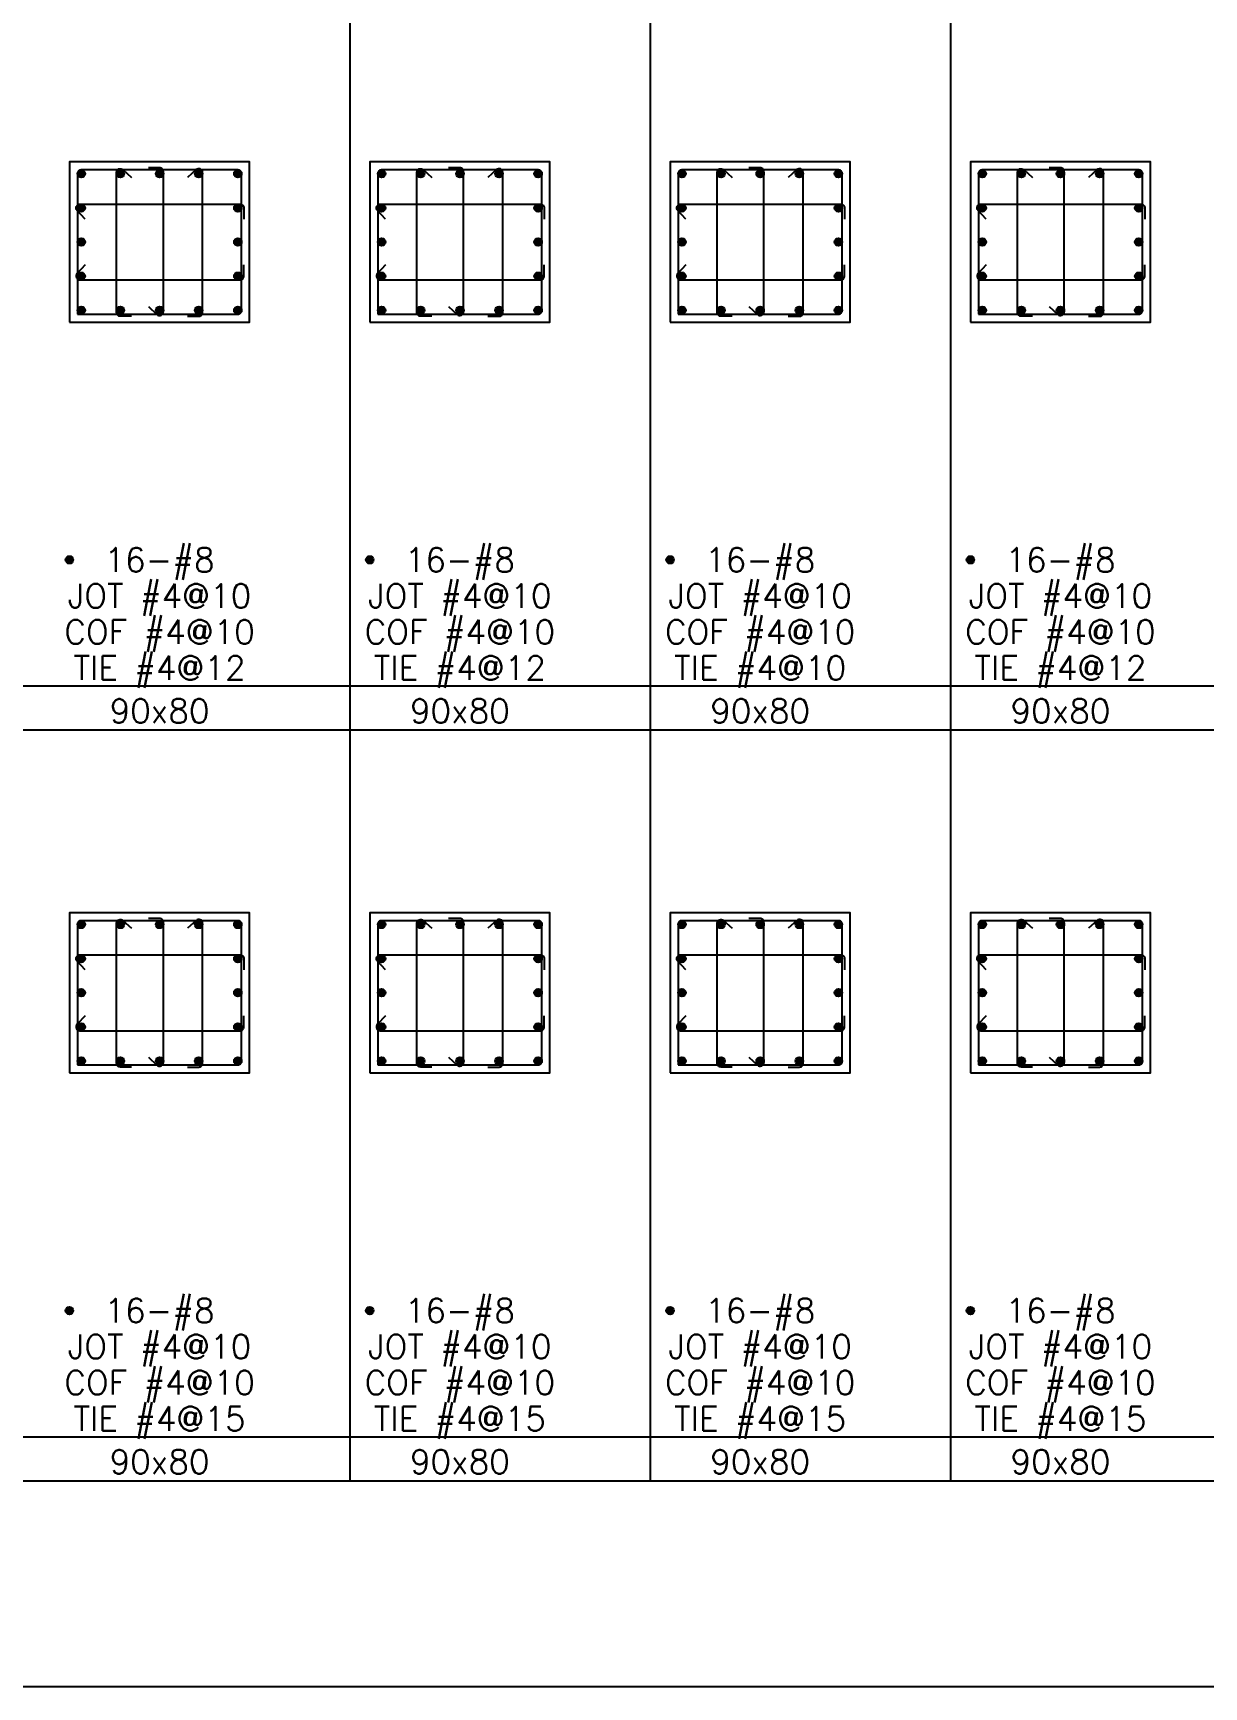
# Model space of a CAD drawing. Header units: millimetres. Extents: x 0 to 31920, y -6088 to 2522.
# Drawn here: x 26563 to 27148, y 0 to 826 of the extents above; entities that cross this region are included whole.
import ezdxf
from ezdxf.enums import TextEntityAlignment as Align

# ---------------------------------------------------------------- set-up
doc = ezdxf.new("R2010")
doc.units = ezdxf.units.MM
doc.header["$MEASUREMENT"] = 0
for name, color, linetype in [('DwFm', 7, 'Continuous'), ('S-DIM', 2, 'Continuous'), ('S-RC', 130, 'Continuous'), ('S-REINF', 6, 'Continuous'), ('S-REINFD', 201, 'Continuous'), ('S-STUD', 1, 'Continuous'), ('S-TEXT', 2, 'Continuous')]:
    doc.layers.add(name, color=color, linetype=linetype)
doc.styles.add('CS4', font='romans.shx', dxfattribs={"width": 0.8, "bigfont": 'lsp.shx'})

# ---------------------------------------------------------------- blocks, each defined once
blk = doc.blocks.new('繪圖範圍')
blk.add_lwpolyline([(0, 51.1), (79.8, 51.1), (79.8, 0), (0, 0)], close=True)
blk = doc.blocks.new('A$C169c4782')
at = {"layer": 'S-REINFD'}
h = blk.add_hatch(color=256, dxfattribs=at)
edge = h.paths.add_edge_path()
edge.add_arc((935.9, 652.85), 1.91, 0, 360)
h = blk.add_hatch(color=256, dxfattribs=at)
edge = h.paths.add_edge_path()
edge.add_arc((955.45, 652.85), 1.91, 0, 360)
h = blk.add_hatch(color=256, dxfattribs=at)
edge = h.paths.add_edge_path()
edge.add_arc((975, 652.85), 1.91, 0, 360)
h = blk.add_hatch(color=256, dxfattribs=at)
edge = h.paths.add_edge_path()
edge.add_arc((994.55, 652.85), 1.91, 0, 360)
h = blk.add_hatch(color=256, dxfattribs=at)
edge = h.paths.add_edge_path()
edge.add_arc((1014.1, 652.85), 1.91, 0, 360)
h = blk.add_hatch(color=256, dxfattribs=at)
edge = h.paths.add_edge_path()
edge.add_arc((1085.9, 652.85), 1.91, 0, 360)
h = blk.add_hatch(color=256, dxfattribs=at)
edge = h.paths.add_edge_path()
edge.add_arc((1105.45, 652.85), 1.91, 0, 360)
h = blk.add_hatch(color=256, dxfattribs=at)
edge = h.paths.add_edge_path()
edge.add_arc((1125, 652.85), 1.91, 0, 360)
h = blk.add_hatch(color=256, dxfattribs=at)
edge = h.paths.add_edge_path()
edge.add_arc((1144.55, 652.85), 1.91, 0, 360)
h = blk.add_hatch(color=256, dxfattribs=at)
edge = h.paths.add_edge_path()
edge.add_arc((1164.1, 652.85), 1.91, 0, 360)
h = blk.add_hatch(color=256, dxfattribs=at)
edge = h.paths.add_edge_path()
edge.add_arc((1235.9, 652.85), 1.91, 0, 360)
h = blk.add_hatch(color=256, dxfattribs=at)
edge = h.paths.add_edge_path()
edge.add_arc((1255.45, 652.85), 1.91, 0, 360)
h = blk.add_hatch(color=256, dxfattribs=at)
edge = h.paths.add_edge_path()
edge.add_arc((1275, 652.85), 1.91, 0, 360)
h = blk.add_hatch(color=256, dxfattribs=at)
edge = h.paths.add_edge_path()
edge.add_arc((1294.55, 652.85), 1.91, 0, 360)
h = blk.add_hatch(color=256, dxfattribs=at)
edge = h.paths.add_edge_path()
edge.add_arc((1314.1, 652.85), 1.91, 0, 360)
h = blk.add_hatch(color=256, dxfattribs=at)
edge = h.paths.add_edge_path()
edge.add_arc((1385.9, 652.85), 1.91, 0, 360)
h = blk.add_hatch(color=256, dxfattribs=at)
edge = h.paths.add_edge_path()
edge.add_arc((1405.45, 652.85), 1.91, 0, 360)
h = blk.add_hatch(color=256, dxfattribs=at)
edge = h.paths.add_edge_path()
edge.add_arc((1425, 652.85), 1.91, 0, 360)
h = blk.add_hatch(color=256, dxfattribs=at)
edge = h.paths.add_edge_path()
edge.add_arc((1444.55, 652.85), 1.91, 0, 360)
h = blk.add_hatch(color=256, dxfattribs=at)
edge = h.paths.add_edge_path()
edge.add_arc((1464.1, 652.85), 1.91, 0, 360)
h = blk.add_hatch(color=256, dxfattribs=at)
edge = h.paths.add_edge_path()
edge.add_arc((935.9, 635.8), 1.91, 0, 360)
h = blk.add_hatch(color=256, dxfattribs=at)
edge = h.paths.add_edge_path()
edge.add_arc((1014.1, 635.8), 1.91, 0, 360)
h = blk.add_hatch(color=256, dxfattribs=at)
edge = h.paths.add_edge_path()
edge.add_arc((1085.9, 635.8), 1.91, 0, 360)
h = blk.add_hatch(color=256, dxfattribs=at)
edge = h.paths.add_edge_path()
edge.add_arc((1164.1, 635.8), 1.91, 0, 360)
h = blk.add_hatch(color=256, dxfattribs=at)
edge = h.paths.add_edge_path()
edge.add_arc((1235.9, 635.8), 1.91, 0, 360)
h = blk.add_hatch(color=256, dxfattribs=at)
edge = h.paths.add_edge_path()
edge.add_arc((1314.1, 635.8), 1.91, 0, 360)
h = blk.add_hatch(color=256, dxfattribs=at)
edge = h.paths.add_edge_path()
edge.add_arc((1385.9, 635.8), 1.91, 0, 360)
h = blk.add_hatch(color=256, dxfattribs=at)
edge = h.paths.add_edge_path()
edge.add_arc((1464.1, 635.8), 1.91, 0, 360)
h = blk.add_hatch(color=256, dxfattribs=at)
edge = h.paths.add_edge_path()
edge.add_arc((935.9, 618.75), 1.91, 0, 360)
h = blk.add_hatch(color=256, dxfattribs=at)
edge = h.paths.add_edge_path()
edge.add_arc((1014.1, 618.75), 1.91, 0, 360)
h = blk.add_hatch(color=256, dxfattribs=at)
edge = h.paths.add_edge_path()
edge.add_arc((1085.9, 618.75), 1.91, 0, 360)
h = blk.add_hatch(color=256, dxfattribs=at)
edge = h.paths.add_edge_path()
edge.add_arc((1164.1, 618.75), 1.91, 0, 360)
h = blk.add_hatch(color=256, dxfattribs=at)
edge = h.paths.add_edge_path()
edge.add_arc((1235.9, 618.75), 1.91, 0, 360)
h = blk.add_hatch(color=256, dxfattribs=at)
edge = h.paths.add_edge_path()
edge.add_arc((1314.1, 618.75), 1.91, 0, 360)
h = blk.add_hatch(color=256, dxfattribs=at)
edge = h.paths.add_edge_path()
edge.add_arc((1385.9, 618.75), 1.91, 0, 360)
h = blk.add_hatch(color=256, dxfattribs=at)
edge = h.paths.add_edge_path()
edge.add_arc((1464.1, 618.75), 1.91, 0, 360)
h = blk.add_hatch(color=256, dxfattribs=at)
edge = h.paths.add_edge_path()
edge.add_arc((935.9, 601.7), 1.91, 0, 360)
h = blk.add_hatch(color=256, dxfattribs=at)
edge = h.paths.add_edge_path()
edge.add_arc((1014.1, 601.7), 1.91, 0, 360)
h = blk.add_hatch(color=256, dxfattribs=at)
edge = h.paths.add_edge_path()
edge.add_arc((1085.9, 601.7), 1.91, 0, 360)
h = blk.add_hatch(color=256, dxfattribs=at)
edge = h.paths.add_edge_path()
edge.add_arc((1164.1, 601.7), 1.91, 0, 360)
h = blk.add_hatch(color=256, dxfattribs=at)
edge = h.paths.add_edge_path()
edge.add_arc((1235.9, 601.7), 1.91, 0, 360)
h = blk.add_hatch(color=256, dxfattribs=at)
edge = h.paths.add_edge_path()
edge.add_arc((1314.1, 601.7), 1.91, 0, 360)
h = blk.add_hatch(color=256, dxfattribs=at)
edge = h.paths.add_edge_path()
edge.add_arc((1385.9, 601.7), 1.91, 0, 360)
h = blk.add_hatch(color=256, dxfattribs=at)
edge = h.paths.add_edge_path()
edge.add_arc((1464.1, 601.7), 1.91, 0, 360)
h = blk.add_hatch(color=256, dxfattribs=at)
edge = h.paths.add_edge_path()
edge.add_arc((935.9, 584.65), 1.91, 0, 360)
h = blk.add_hatch(color=256, dxfattribs=at)
edge = h.paths.add_edge_path()
edge.add_arc((955.45, 584.65), 1.91, 0, 360)
h = blk.add_hatch(color=256, dxfattribs=at)
edge = h.paths.add_edge_path()
edge.add_arc((975, 584.65), 1.91, 0, 360)
h = blk.add_hatch(color=256, dxfattribs=at)
edge = h.paths.add_edge_path()
edge.add_arc((994.55, 584.65), 1.91, 0, 360)
h = blk.add_hatch(color=256, dxfattribs=at)
edge = h.paths.add_edge_path()
edge.add_arc((1014.1, 584.65), 1.91, 0, 360)
h = blk.add_hatch(color=256, dxfattribs=at)
edge = h.paths.add_edge_path()
edge.add_arc((1085.9, 584.65), 1.91, 0, 360)
h = blk.add_hatch(color=256, dxfattribs=at)
edge = h.paths.add_edge_path()
edge.add_arc((1105.45, 584.65), 1.91, 0, 360)
h = blk.add_hatch(color=256, dxfattribs=at)
edge = h.paths.add_edge_path()
edge.add_arc((1125, 584.65), 1.91, 0, 360)
h = blk.add_hatch(color=256, dxfattribs=at)
edge = h.paths.add_edge_path()
edge.add_arc((1144.55, 584.65), 1.91, 0, 360)
h = blk.add_hatch(color=256, dxfattribs=at)
edge = h.paths.add_edge_path()
edge.add_arc((1164.1, 584.65), 1.91, 0, 360)
h = blk.add_hatch(color=256, dxfattribs=at)
edge = h.paths.add_edge_path()
edge.add_arc((1235.9, 584.65), 1.91, 0, 360)
h = blk.add_hatch(color=256, dxfattribs=at)
edge = h.paths.add_edge_path()
edge.add_arc((1255.45, 584.65), 1.91, 0, 360)
h = blk.add_hatch(color=256, dxfattribs=at)
edge = h.paths.add_edge_path()
edge.add_arc((1275, 584.65), 1.91, 0, 360)
h = blk.add_hatch(color=256, dxfattribs=at)
edge = h.paths.add_edge_path()
edge.add_arc((1294.55, 584.65), 1.91, 0, 360)
h = blk.add_hatch(color=256, dxfattribs=at)
edge = h.paths.add_edge_path()
edge.add_arc((1314.1, 584.65), 1.91, 0, 360)
h = blk.add_hatch(color=256, dxfattribs=at)
edge = h.paths.add_edge_path()
edge.add_arc((1385.9, 584.65), 1.91, 0, 360)
h = blk.add_hatch(color=256, dxfattribs=at)
edge = h.paths.add_edge_path()
edge.add_arc((1405.45, 584.65), 1.91, 0, 360)
h = blk.add_hatch(color=256, dxfattribs=at)
edge = h.paths.add_edge_path()
edge.add_arc((1425, 584.65), 1.91, 0, 360)
h = blk.add_hatch(color=256, dxfattribs=at)
edge = h.paths.add_edge_path()
edge.add_arc((1444.55, 584.65), 1.91, 0, 360)
h = blk.add_hatch(color=256, dxfattribs=at)
edge = h.paths.add_edge_path()
edge.add_arc((1464.1, 584.65), 1.91, 0, 360)
h = blk.add_hatch(color=256, dxfattribs=at)
edge = h.paths.add_edge_path()
edge.add_arc((930, 460), 1.91, 0, 360)
h = blk.add_hatch(color=256, dxfattribs=at)
edge = h.paths.add_edge_path()
edge.add_arc((1080, 460), 1.91, 0, 360)
h = blk.add_hatch(color=256, dxfattribs=at)
edge = h.paths.add_edge_path()
edge.add_arc((1230, 460), 1.91, 0, 360)
h = blk.add_hatch(color=256, dxfattribs=at)
edge = h.paths.add_edge_path()
edge.add_arc((1380, 460), 1.91, 0, 360)
h = blk.add_hatch(color=256, dxfattribs=at)
edge = h.paths.add_edge_path()
edge.add_arc((935.9, 277.85), 1.91, 0, 360)
h = blk.add_hatch(color=256, dxfattribs=at)
edge = h.paths.add_edge_path()
edge.add_arc((955.45, 277.85), 1.91, 0, 360)
h = blk.add_hatch(color=256, dxfattribs=at)
edge = h.paths.add_edge_path()
edge.add_arc((975, 277.85), 1.91, 0, 360)
h = blk.add_hatch(color=256, dxfattribs=at)
edge = h.paths.add_edge_path()
edge.add_arc((994.55, 277.85), 1.91, 0, 360)
h = blk.add_hatch(color=256, dxfattribs=at)
edge = h.paths.add_edge_path()
edge.add_arc((1014.1, 277.85), 1.91, 0, 360)
h = blk.add_hatch(color=256, dxfattribs=at)
edge = h.paths.add_edge_path()
edge.add_arc((1085.9, 277.85), 1.91, 0, 360)
h = blk.add_hatch(color=256, dxfattribs=at)
edge = h.paths.add_edge_path()
edge.add_arc((1105.45, 277.85), 1.91, 0, 360)
h = blk.add_hatch(color=256, dxfattribs=at)
edge = h.paths.add_edge_path()
edge.add_arc((1125, 277.85), 1.91, 0, 360)
h = blk.add_hatch(color=256, dxfattribs=at)
edge = h.paths.add_edge_path()
edge.add_arc((1144.55, 277.85), 1.91, 0, 360)
h = blk.add_hatch(color=256, dxfattribs=at)
edge = h.paths.add_edge_path()
edge.add_arc((1164.1, 277.85), 1.91, 0, 360)
h = blk.add_hatch(color=256, dxfattribs=at)
edge = h.paths.add_edge_path()
edge.add_arc((1235.9, 277.85), 1.91, 0, 360)
h = blk.add_hatch(color=256, dxfattribs=at)
edge = h.paths.add_edge_path()
edge.add_arc((1255.45, 277.85), 1.91, 0, 360)
h = blk.add_hatch(color=256, dxfattribs=at)
edge = h.paths.add_edge_path()
edge.add_arc((1275, 277.85), 1.91, 0, 360)
h = blk.add_hatch(color=256, dxfattribs=at)
edge = h.paths.add_edge_path()
edge.add_arc((1294.55, 277.85), 1.91, 0, 360)
h = blk.add_hatch(color=256, dxfattribs=at)
edge = h.paths.add_edge_path()
edge.add_arc((1314.1, 277.85), 1.91, 0, 360)
h = blk.add_hatch(color=256, dxfattribs=at)
edge = h.paths.add_edge_path()
edge.add_arc((1385.9, 277.85), 1.91, 0, 360)
h = blk.add_hatch(color=256, dxfattribs=at)
edge = h.paths.add_edge_path()
edge.add_arc((1405.45, 277.85), 1.91, 0, 360)
h = blk.add_hatch(color=256, dxfattribs=at)
edge = h.paths.add_edge_path()
edge.add_arc((1425, 277.85), 1.91, 0, 360)
h = blk.add_hatch(color=256, dxfattribs=at)
edge = h.paths.add_edge_path()
edge.add_arc((1444.55, 277.85), 1.91, 0, 360)
h = blk.add_hatch(color=256, dxfattribs=at)
edge = h.paths.add_edge_path()
edge.add_arc((1464.1, 277.85), 1.91, 0, 360)
h = blk.add_hatch(color=256, dxfattribs=at)
edge = h.paths.add_edge_path()
edge.add_arc((935.9, 260.8), 1.91, 0, 360)
h = blk.add_hatch(color=256, dxfattribs=at)
edge = h.paths.add_edge_path()
edge.add_arc((1014.1, 260.8), 1.91, 0, 360)
h = blk.add_hatch(color=256, dxfattribs=at)
edge = h.paths.add_edge_path()
edge.add_arc((1085.9, 260.8), 1.91, 0, 360)
h = blk.add_hatch(color=256, dxfattribs=at)
edge = h.paths.add_edge_path()
edge.add_arc((1164.1, 260.8), 1.91, 0, 360)
h = blk.add_hatch(color=256, dxfattribs=at)
edge = h.paths.add_edge_path()
edge.add_arc((1235.9, 260.8), 1.91, 0, 360)
h = blk.add_hatch(color=256, dxfattribs=at)
edge = h.paths.add_edge_path()
edge.add_arc((1314.1, 260.8), 1.91, 0, 360)
h = blk.add_hatch(color=256, dxfattribs=at)
edge = h.paths.add_edge_path()
edge.add_arc((1385.9, 260.8), 1.91, 0, 360)
h = blk.add_hatch(color=256, dxfattribs=at)
edge = h.paths.add_edge_path()
edge.add_arc((1464.1, 260.8), 1.91, 0, 360)
h = blk.add_hatch(color=256, dxfattribs=at)
edge = h.paths.add_edge_path()
edge.add_arc((935.9, 243.75), 1.91, 0, 360)
h = blk.add_hatch(color=256, dxfattribs=at)
edge = h.paths.add_edge_path()
edge.add_arc((1014.1, 243.75), 1.91, 0, 360)
h = blk.add_hatch(color=256, dxfattribs=at)
edge = h.paths.add_edge_path()
edge.add_arc((1085.9, 243.75), 1.91, 0, 360)
h = blk.add_hatch(color=256, dxfattribs=at)
edge = h.paths.add_edge_path()
edge.add_arc((1164.1, 243.75), 1.91, 0, 360)
h = blk.add_hatch(color=256, dxfattribs=at)
edge = h.paths.add_edge_path()
edge.add_arc((1235.9, 243.75), 1.91, 0, 360)
h = blk.add_hatch(color=256, dxfattribs=at)
edge = h.paths.add_edge_path()
edge.add_arc((1314.1, 243.75), 1.91, 0, 360)
h = blk.add_hatch(color=256, dxfattribs=at)
edge = h.paths.add_edge_path()
edge.add_arc((1385.9, 243.75), 1.91, 0, 360)
h = blk.add_hatch(color=256, dxfattribs=at)
edge = h.paths.add_edge_path()
edge.add_arc((1464.1, 243.75), 1.91, 0, 360)
h = blk.add_hatch(color=256, dxfattribs=at)
edge = h.paths.add_edge_path()
edge.add_arc((935.9, 226.7), 1.91, 0, 360)
h = blk.add_hatch(color=256, dxfattribs=at)
edge = h.paths.add_edge_path()
edge.add_arc((1014.1, 226.7), 1.91, 0, 360)
h = blk.add_hatch(color=256, dxfattribs=at)
edge = h.paths.add_edge_path()
edge.add_arc((1085.9, 226.7), 1.91, 0, 360)
h = blk.add_hatch(color=256, dxfattribs=at)
edge = h.paths.add_edge_path()
edge.add_arc((1164.1, 226.7), 1.91, 0, 360)
h = blk.add_hatch(color=256, dxfattribs=at)
edge = h.paths.add_edge_path()
edge.add_arc((1235.9, 226.7), 1.91, 0, 360)
h = blk.add_hatch(color=256, dxfattribs=at)
edge = h.paths.add_edge_path()
edge.add_arc((1314.1, 226.7), 1.91, 0, 360)
h = blk.add_hatch(color=256, dxfattribs=at)
edge = h.paths.add_edge_path()
edge.add_arc((1385.9, 226.7), 1.91, 0, 360)
h = blk.add_hatch(color=256, dxfattribs=at)
edge = h.paths.add_edge_path()
edge.add_arc((1464.1, 226.7), 1.91, 0, 360)
h = blk.add_hatch(color=256, dxfattribs=at)
edge = h.paths.add_edge_path()
edge.add_arc((935.9, 209.66), 1.91, 0, 360)
h = blk.add_hatch(color=256, dxfattribs=at)
edge = h.paths.add_edge_path()
edge.add_arc((955.45, 209.66), 1.91, 0, 360)
h = blk.add_hatch(color=256, dxfattribs=at)
edge = h.paths.add_edge_path()
edge.add_arc((975, 209.66), 1.91, 0, 360)
h = blk.add_hatch(color=256, dxfattribs=at)
edge = h.paths.add_edge_path()
edge.add_arc((994.55, 209.66), 1.91, 0, 360)
h = blk.add_hatch(color=256, dxfattribs=at)
edge = h.paths.add_edge_path()
edge.add_arc((1014.1, 209.66), 1.91, 0, 360)
h = blk.add_hatch(color=256, dxfattribs=at)
edge = h.paths.add_edge_path()
edge.add_arc((1085.9, 209.66), 1.91, 0, 360)
h = blk.add_hatch(color=256, dxfattribs=at)
edge = h.paths.add_edge_path()
edge.add_arc((1105.45, 209.66), 1.91, 0, 360)
h = blk.add_hatch(color=256, dxfattribs=at)
edge = h.paths.add_edge_path()
edge.add_arc((1125, 209.66), 1.91, 0, 360)
h = blk.add_hatch(color=256, dxfattribs=at)
edge = h.paths.add_edge_path()
edge.add_arc((1144.55, 209.66), 1.91, 0, 360)
h = blk.add_hatch(color=256, dxfattribs=at)
edge = h.paths.add_edge_path()
edge.add_arc((1164.1, 209.66), 1.91, 0, 360)
h = blk.add_hatch(color=256, dxfattribs=at)
edge = h.paths.add_edge_path()
edge.add_arc((1235.9, 209.66), 1.91, 0, 360)
h = blk.add_hatch(color=256, dxfattribs=at)
edge = h.paths.add_edge_path()
edge.add_arc((1255.45, 209.66), 1.91, 0, 360)
h = blk.add_hatch(color=256, dxfattribs=at)
edge = h.paths.add_edge_path()
edge.add_arc((1275, 209.66), 1.91, 0, 360)
h = blk.add_hatch(color=256, dxfattribs=at)
edge = h.paths.add_edge_path()
edge.add_arc((1294.55, 209.66), 1.91, 0, 360)
h = blk.add_hatch(color=256, dxfattribs=at)
edge = h.paths.add_edge_path()
edge.add_arc((1314.1, 209.66), 1.91, 0, 360)
h = blk.add_hatch(color=256, dxfattribs=at)
edge = h.paths.add_edge_path()
edge.add_arc((1385.9, 209.66), 1.91, 0, 360)
h = blk.add_hatch(color=256, dxfattribs=at)
edge = h.paths.add_edge_path()
edge.add_arc((1405.45, 209.66), 1.91, 0, 360)
h = blk.add_hatch(color=256, dxfattribs=at)
edge = h.paths.add_edge_path()
edge.add_arc((1425, 209.66), 1.91, 0, 360)
h = blk.add_hatch(color=256, dxfattribs=at)
edge = h.paths.add_edge_path()
edge.add_arc((1444.55, 209.66), 1.91, 0, 360)
h = blk.add_hatch(color=256, dxfattribs=at)
edge = h.paths.add_edge_path()
edge.add_arc((1464.1, 209.66), 1.91, 0, 360)
h = blk.add_hatch(color=256, dxfattribs=at)
edge = h.paths.add_edge_path()
edge.add_arc((930, 85), 1.91, 0, 360)
h = blk.add_hatch(color=256, dxfattribs=at)
edge = h.paths.add_edge_path()
edge.add_arc((1080, 85), 1.91, 0, 360)
h = blk.add_hatch(color=256, dxfattribs=at)
edge = h.paths.add_edge_path()
edge.add_arc((1230, 85), 1.91, 0, 360)
h = blk.add_hatch(color=256, dxfattribs=at)
edge = h.paths.add_edge_path()
edge.add_arc((1380, 85), 1.91, 0, 360)
at = {"layer": 'S-RC'}
for points in [[(930, 578.75), (1020, 578.75), (1020, 658.75), (930, 658.75), (930, 578.75)], [(1080, 578.75), (1170, 578.75), (1170, 658.75), (1080, 658.75), (1080, 578.75)], [(1230, 578.75), (1320, 578.75), (1320, 658.75), (1230, 658.75), (1230, 578.75)], [(1380, 578.75), (1470, 578.75), (1470, 658.75), (1380, 658.75), (1380, 578.75)], [(930, 203.75), (1020, 203.75), (1020, 283.75), (930, 283.75), (930, 203.75)], [(1080, 203.75), (1170, 203.75), (1170, 283.75), (1080, 283.75), (1080, 203.75)], [(1230, 203.75), (1320, 203.75), (1320, 283.75), (1230, 283.75), (1230, 203.75)], [(1380, 203.75), (1470, 203.75), (1470, 283.75), (1380, 283.75), (1380, 203.75)]]:
    blk.add_lwpolyline(points, dxfattribs=at)
at = {"layer": 'S-REINF', "color": 2}
for points in [[(934, 582.75), (1014.1, 582.75, 0.414214), (1016, 584.65), (1016, 652.85, 0.414214), (1014.1, 654.75), (935.9, 654.75, 0.414214), (934, 652.85), (934, 582.75)], [(961.05, 581.65), (955.45, 581.65, -0.414214), (953.55, 583.55), (953.55, 653.51, -0.653352), (956.73, 654.91), (961.05, 650.94)], [(969.4, 586.56), (973.72, 582.59, 0.653352), (976.9, 583.99), (976.9, 653.95, 0.414214), (975, 655.85), (969.4, 655.85)], [(988.95, 581.65), (994.55, 581.65, 0.414214), (996.45, 583.55), (996.45, 653.51, 0.653352), (993.27, 654.91), (988.95, 650.94)], [(1084, 582.75), (1164.1, 582.75, 0.414214), (1166, 584.65), (1166, 652.85, 0.414214), (1164.1, 654.75), (1085.9, 654.75, 0.414214), (1084, 652.85), (1084, 582.75)], [(1111.05, 581.65), (1105.45, 581.65, -0.414214), (1103.55, 583.55), (1103.55, 653.51, -0.653352), (1106.73, 654.91), (1111.05, 650.94)], [(1119.4, 586.56), (1123.72, 582.59, 0.653352), (1126.9, 583.99), (1126.9, 653.95, 0.414214), (1125.01, 655.85), (1119.4, 655.85)], [(1138.95, 581.65), (1144.55, 581.65, 0.414214), (1146.45, 583.55), (1146.45, 653.51, 0.653352), (1143.27, 654.91), (1138.95, 650.94)], [(1234, 582.75), (1314.1, 582.75, 0.414214), (1316, 584.65), (1316, 652.85, 0.414214), (1314.1, 654.75), (1235.9, 654.75, 0.414214), (1234, 652.85), (1234, 582.75)], [(1261.05, 581.65), (1255.45, 581.65, -0.414214), (1253.55, 583.55), (1253.55, 653.51, -0.653352), (1256.73, 654.91), (1261.05, 650.94)], [(1269.4, 586.56), (1273.72, 582.59, 0.653352), (1276.9, 583.99), (1276.9, 653.95, 0.414214), (1275.01, 655.85), (1269.4, 655.85)], [(1288.95, 581.65), (1294.55, 581.65, 0.414214), (1296.45, 583.55), (1296.45, 653.51, 0.653352), (1293.27, 654.91), (1288.95, 650.94)], [(1384, 582.75), (1464.1, 582.75, 0.414214), (1466, 584.65), (1466, 652.85, 0.414214), (1464.1, 654.75), (1385.9, 654.75, 0.414214), (1384, 652.85), (1384, 582.75)], [(1411.05, 581.65), (1405.45, 581.65, -0.414214), (1403.55, 583.55), (1403.55, 653.51, -0.653352), (1406.73, 654.91), (1411.05, 650.94)], [(1419.4, 586.56), (1423.72, 582.59, 0.653352), (1426.9, 583.99), (1426.9, 653.95, 0.414214), (1425.01, 655.85), (1419.4, 655.85)], [(1438.95, 581.65), (1444.55, 581.65, 0.414214), (1446.45, 583.55), (1446.45, 653.51, 0.653352), (1443.27, 654.91), (1438.95, 650.94)], [(937.81, 630.2), (933.84, 634.52, -0.653352), (935.24, 637.7), (1015.2, 637.7, -0.414214), (1017.1, 635.8), (1017.1, 630.2)], [(1087.81, 630.2), (1083.84, 634.52, -0.653352), (1085.24, 637.7), (1165.19, 637.7, -0.414214), (1167.1, 635.8), (1167.1, 630.2)], [(1237.81, 630.2), (1233.84, 634.52, -0.653352), (1235.24, 637.7), (1315.19, 637.7, -0.414214), (1317.1, 635.8), (1317.1, 630.2)], [(1387.81, 630.2), (1383.84, 634.52, -0.653352), (1385.24, 637.7), (1465.19, 637.7, -0.414214), (1467.1, 635.8), (1467.1, 630.2)], [(937.81, 607.3), (933.84, 602.98, 0.653352), (935.24, 599.8), (1015.2, 599.8, 0.414214), (1017.1, 601.7), (1017.1, 607.3)], [(1087.81, 607.3), (1083.84, 602.98, 0.653352), (1085.24, 599.8), (1165.19, 599.8, 0.414214), (1167.1, 601.7), (1167.1, 607.3)], [(1237.81, 607.3), (1233.84, 602.98, 0.653352), (1235.24, 599.8), (1315.19, 599.8, 0.414214), (1317.1, 601.7), (1317.1, 607.3)], [(1387.81, 607.3), (1383.84, 602.98, 0.653352), (1385.24, 599.8), (1465.19, 599.8, 0.414214), (1467.1, 601.7), (1467.1, 607.3)], [(934, 207.75), (1014.1, 207.75, 0.414214), (1016, 209.65), (1016, 277.85, 0.414214), (1014.1, 279.75), (935.9, 279.75, 0.414214), (934, 277.85), (934, 207.75)], [(961.05, 206.66), (955.45, 206.66, -0.414214), (953.55, 208.55), (953.55, 278.51, -0.653352), (956.73, 279.91), (961.05, 275.94)], [(969.4, 211.56), (973.72, 207.59, 0.653352), (976.9, 208.99), (976.9, 278.94, 0.414214), (975, 280.85), (969.4, 280.85)], [(988.95, 206.66), (994.55, 206.66, 0.414214), (996.45, 208.55), (996.45, 278.51, 0.653352), (993.27, 279.91), (988.95, 275.94)], [(1084, 207.75), (1164.1, 207.75, 0.414214), (1166, 209.65), (1166, 277.85, 0.414214), (1164.1, 279.75), (1085.9, 279.75, 0.414214), (1084, 277.85), (1084, 207.75)], [(1111.05, 206.66), (1105.45, 206.66, -0.414214), (1103.55, 208.55), (1103.55, 278.51, -0.653352), (1106.73, 279.91), (1111.05, 275.94)], [(1119.4, 211.56), (1123.72, 207.59, 0.653352), (1126.9, 208.99), (1126.9, 278.94, 0.414214), (1125.01, 280.85), (1119.4, 280.85)], [(1138.95, 206.66), (1144.55, 206.66, 0.414214), (1146.45, 208.55), (1146.45, 278.51, 0.653352), (1143.27, 279.91), (1138.95, 275.94)], [(1234, 207.75), (1314.1, 207.75, 0.414214), (1316, 209.65), (1316, 277.85, 0.414214), (1314.1, 279.75), (1235.9, 279.75, 0.414214), (1234, 277.85), (1234, 207.75)], [(1261.05, 206.66), (1255.45, 206.66, -0.414214), (1253.55, 208.55), (1253.55, 278.51, -0.653352), (1256.73, 279.91), (1261.05, 275.94)], [(1269.4, 211.56), (1273.72, 207.59, 0.653352), (1276.9, 208.99), (1276.9, 278.94, 0.414214), (1275.01, 280.85), (1269.4, 280.85)], [(1288.95, 206.66), (1294.55, 206.66, 0.414214), (1296.45, 208.55), (1296.45, 278.51, 0.653352), (1293.27, 279.91), (1288.95, 275.94)], [(1384, 207.75), (1464.1, 207.75, 0.414214), (1466, 209.65), (1466, 277.85, 0.414214), (1464.1, 279.75), (1385.9, 279.75, 0.414214), (1384, 277.85), (1384, 207.75)], [(1411.05, 206.66), (1405.45, 206.66, -0.414214), (1403.55, 208.55), (1403.55, 278.51, -0.653352), (1406.73, 279.91), (1411.05, 275.94)], [(1419.4, 211.56), (1423.72, 207.59, 0.653352), (1426.9, 208.99), (1426.9, 278.94, 0.414214), (1425.01, 280.85), (1419.4, 280.85)], [(1438.95, 206.66), (1444.55, 206.66, 0.414214), (1446.45, 208.55), (1446.45, 278.51, 0.653352), (1443.27, 279.91), (1438.95, 275.94)], [(937.81, 255.2), (933.84, 259.52, -0.653352), (935.24, 262.7), (1015.2, 262.7, -0.414214), (1017.1, 260.8), (1017.1, 255.2)], [(1087.81, 255.2), (1083.84, 259.52, -0.653352), (1085.24, 262.7), (1165.19, 262.7, -0.414214), (1167.1, 260.8), (1167.1, 255.2)], [(1237.81, 255.2), (1233.84, 259.52, -0.653352), (1235.24, 262.7), (1315.19, 262.7, -0.414214), (1317.1, 260.8), (1317.1, 255.2)], [(1387.81, 255.2), (1383.84, 259.52, -0.653352), (1385.24, 262.7), (1465.19, 262.7, -0.414214), (1467.1, 260.8), (1467.1, 255.2)], [(937.81, 232.3), (933.84, 227.98, 0.653352), (935.24, 224.8), (1015.2, 224.8, 0.414214), (1017.1, 226.7), (1017.1, 232.3)], [(1087.81, 232.3), (1083.84, 227.98, 0.653352), (1085.24, 224.8), (1165.19, 224.8, 0.414214), (1167.1, 226.7), (1167.1, 232.3)], [(1237.81, 232.3), (1233.84, 227.98, 0.653352), (1235.24, 224.8), (1315.19, 224.8, 0.414214), (1317.1, 226.7), (1317.1, 232.3)], [(1387.81, 232.3), (1383.84, 227.98, 0.653352), (1385.24, 224.8), (1465.19, 224.8, 0.414214), (1467.1, 226.7), (1467.1, 232.3)]]:
    blk.add_lwpolyline(points, format="xyb", dxfattribs=at)
at = {"layer": 'S-REINFD'}
for centre in [(935.9, 652.85), (955.45, 652.85), (975, 652.85), (994.55, 652.85), (1014.1, 652.85), (1085.9, 652.85), (1105.45, 652.85), (1125, 652.85), (1144.55, 652.85), (1164.1, 652.85), (1235.9, 652.85), (1255.45, 652.85), (1275, 652.85), (1294.55, 652.85), (1314.1, 652.85), (1385.9, 652.85), (1405.45, 652.85), (1425, 652.85), (1444.55, 652.85), (1464.1, 652.85), (935.9, 635.8), (1014.1, 635.8), (1085.9, 635.8), (1164.1, 635.8), (1235.9, 635.8), (1314.1, 635.8), (1385.9, 635.8), (1464.1, 635.8), (935.9, 618.75), (1014.1, 618.75), (1085.9, 618.75), (1164.1, 618.75), (1235.9, 618.75), (1314.1, 618.75), (1385.9, 618.75), (1464.1, 618.75), (935.9, 601.7), (1014.1, 601.7), (1085.9, 601.7), (1164.1, 601.7), (1235.9, 601.7), (1314.1, 601.7), (1385.9, 601.7), (1464.1, 601.7), (935.9, 584.65), (955.45, 584.65), (975, 584.65), (994.55, 584.65), (1014.1, 584.65), (1085.9, 584.65), (1105.45, 584.65), (1125, 584.65), (1144.55, 584.65), (1164.1, 584.65), (1235.9, 584.65), (1255.45, 584.65), (1275, 584.65), (1294.55, 584.65), (1314.1, 584.65), (1385.9, 584.65), (1405.45, 584.65), (1425, 584.65), (1444.55, 584.65), (1464.1, 584.65), (930, 460), (1080, 460), (1230, 460), (1380, 460), (935.9, 277.85), (955.45, 277.85), (975, 277.85), (994.55, 277.85), (1014.1, 277.85), (1085.9, 277.85), (1105.45, 277.85), (1125, 277.85), (1144.55, 277.85), (1164.1, 277.85), (1235.9, 277.85), (1255.45, 277.85), (1275, 277.85), (1294.55, 277.85), (1314.1, 277.85), (1385.9, 277.85), (1405.45, 277.85), (1425, 277.85), (1444.55, 277.85), (1464.1, 277.85), (935.9, 260.8), (1014.1, 260.8), (1085.9, 260.8), (1164.1, 260.8), (1235.9, 260.8), (1314.1, 260.8), (1385.9, 260.8), (1464.1, 260.8), (935.9, 243.75), (1014.1, 243.75), (1085.9, 243.75), (1164.1, 243.75), (1235.9, 243.75), (1314.1, 243.75), (1385.9, 243.75), (1464.1, 243.75), (935.9, 226.7), (1014.1, 226.7), (1085.9, 226.7), (1164.1, 226.7), (1235.9, 226.7), (1314.1, 226.7), (1385.9, 226.7), (1464.1, 226.7), (935.9, 209.66), (955.45, 209.66), (975, 209.66), (994.55, 209.66), (1014.1, 209.66), (1085.9, 209.66), (1105.45, 209.66), (1125, 209.66), (1144.55, 209.66), (1164.1, 209.66), (1235.9, 209.66), (1255.45, 209.66), (1275, 209.66), (1294.55, 209.66), (1314.1, 209.66), (1385.9, 209.66), (1405.45, 209.66), (1425, 209.66), (1444.55, 209.66), (1464.1, 209.66), (930, 85), (1080, 85), (1230, 85), (1380, 85)]:
    blk.add_circle(centre, 1.91, dxfattribs=at)
at = {"layer": 'S-TEXT', "style": 'CS4'}
for s, p in [('16-#8', (975, 454)), ('16-#8', (1125, 454)), ('16-#8', (1275, 454)), ('16-#8', (1425, 454)), ('JOT #4@10', (975, 436)), ('JOT #4@10', (1125, 436)), ('JOT #4@10', (1275, 436)), ('JOT #4@10', (1425, 436)), ('COF #4@10', (975, 418)), ('COF #4@10', (1125, 418)), ('COF #4@10', (1275, 418)), ('COF #4@10', (1425, 418)), ('TIE #4@12', (975, 400)), ('TIE #4@12', (1125, 400)), ('TIE #4@10', (1275, 400)), ('TIE #4@12', (1425, 400)), ('90x80', (975, 378.5)), ('90x80', (1125, 378.5)), ('90x80', (1275, 378.5)), ('90x80', (1425, 378.5)), ('16-#8', (975, 79)), ('16-#8', (1125, 79)), ('16-#8', (1275, 79)), ('16-#8', (1425, 79)), ('JOT #4@10', (975, 61)), ('JOT #4@10', (1125, 61)), ('JOT #4@10', (1275, 61)), ('JOT #4@10', (1425, 61)), ('COF #4@10', (975, 43)), ('COF #4@10', (1125, 43)), ('COF #4@10', (1275, 43)), ('COF #4@10', (1425, 43)), ('TIE #4@15', (975, 25)), ('TIE #4@15', (1125, 25)), ('TIE #4@15', (1275, 25)), ('TIE #4@15', (1425, 25)), ('90x80', (975, 3.5)), ('90x80', (1125, 3.5)), ('90x80', (1275, 3.5)), ('90x80', (1425, 3.5))]:
    blk.add_text(s, height=12, dxfattribs=at).set_placement(p, align=Align.CENTER)

msp = doc.modelspace()

# ---------------------------------------------------------------- linework, layer by layer
at = {"layer": 'S-STUD'}
for p, q in [((26721, 2014), (26721, 103)), ((26871, 2014), (26871, 103)), ((27021, 2014), (27021, 103)), ((25551, 500), (28556, 500)), ((25551, 478), (28556, 478)), ((25551, 125), (28556, 125)), ((25551, 103), (28556, 103))]:
    msp.add_line(p, q, dxfattribs=at)

# ---------------------------------------------------------------- block references
at = {"layer": 'DwFm', "xscale": 40, "yscale": 40, "zscale": 40}
msp.add_blockref('繪圖範圍', (25536, 0), dxfattribs=at)
at = {"layer": 'S-DIM'}
msp.add_blockref('A$C169c4782', (25651, 103), dxfattribs=at)

doc.saveas('drawing.dxf')
